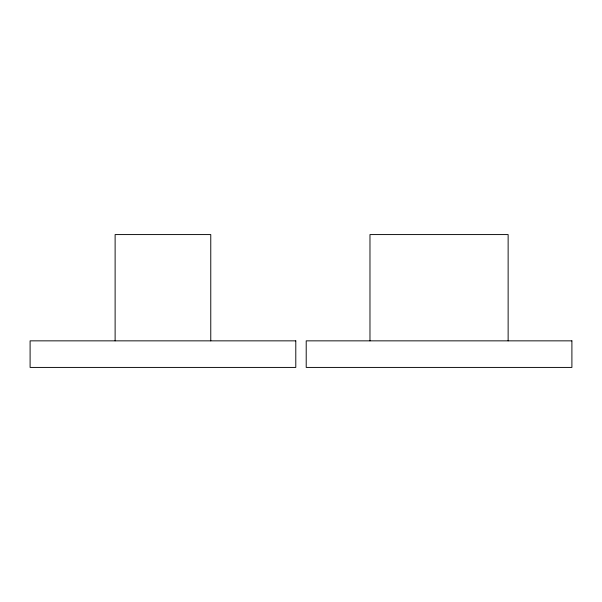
<?xml version="1.0" encoding="UTF-8"?>
<svg xmlns="http://www.w3.org/2000/svg" width="602" height="602" viewBox="0 0 602 602"><rect width="100%" height="100%" fill="white"/><g stroke="black" fill="none" stroke-linecap="round" stroke-linejoin="round"><path stroke-width="0.9" d="M508.133 340.852L508.133 234.577L369.974 234.577L369.974 340.852M210.768 340.852L210.768 234.577L115.117 234.577L115.117 340.852M295.793 340.852L30.1 340.852L30.1 367.423L295.793 367.423L295.793 340.852M571.9 340.852L306.207 340.852L306.207 367.423L571.9 367.423L571.9 340.852"/></g></svg>
